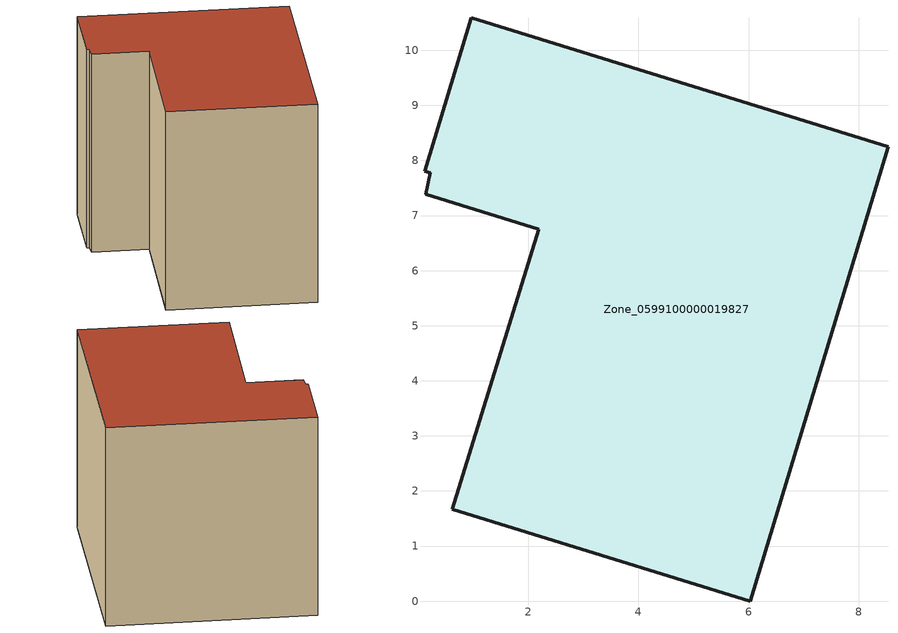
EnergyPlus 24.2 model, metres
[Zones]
Zone_0599100000019827
 floor ground (C_G): 2.19,6.75 0.14,7.39 0.22,7.77 0.12,7.81 0.97,10.59 8.53,8.25 6.03,0 0.62,1.67 z0
 wall outside (C_F): 0.62,1.67 6.03,0 8.53,8.25 0.97,10.59 0.12,7.81 0.22,7.77 0.14,7.39 2.19,6.75 0.62,1.67 z0:8.11
 roof outside (C_R): 0.14,7.39 2.19,6.75 0.62,1.67 6.03,0 8.53,8.25 0.97,10.59 0.12,7.81 0.22,7.77 z8.11
[BUILDING]
Pand.0599100000019827: North Axis=0; Terrain=City; Loads Convergence Tolerance Value=0.04; Temperature Convergence Tolerance Value=0.4; Solar Distribution=FullExterior; Maximum Number of Warmup Days=25; Minimum Number of Warmup Days=1
[Site:Location]
Rotterdam.The.Hague.AP_ZH_NLD Design_Conditions: Latitude=51.96; Longitude=4.45; Time Zone=1; Elevation=-4.5
[SITE:GROUNDTEMPERATURE:BUILDINGSURFACE]
18, 18, 18, 18, 18, 18, 18, 18, 18, 18, 18, 18
[MATERIAL] Thermal Absorptance=0.9; Solar Absorptance=0.7; Visible Absorptance=0.7
Name | Roughness | Thickness | Conductivity | Density | Specific Heat
G.TC.1975-1991 | MediumSmooth | 0.15 | 0.288461 | 540 | 1210
F.TC.1975-1991 | Rough | 0.3 | 0.230769 | 1920 | 840
R.TC.1975-1991 | MediumRough | 0.2 | 0.153846 | 1500 | 1000
[CONSTRUCTION]
C_G: G.TC.1975-1991
C_F: F.TC.1975-1991
C_R: R.TC.1975-1991
[ZONE]
Zone_0599100000019827: Type=1; Multiplier=1; Ceiling Height=Autocalculate; Volume=Autocalculate; Floor Area=autocalculate; Part of Total Floor Area=Yes
[ZONEINFILTRATION:DESIGNFLOWRATE]
Infil_Zone_0599100000019827: Zone or ZoneList or Space or SpaceList=Zone_0599100000019827; Schedule=AlwaysOn; Design Flow Rate Calculation Method=Flow/Area; Flow Rate per Floor Area=0.003; Constant Term Coefficient=1; Temperature Term Coefficient=0; Velocity Term Coefficient=0; Velocity Squared Term Coefficient=0
[HVACTEMPLATE:ZONE:IDEALLOADSAIRSYSTEM]
Zone_0599100000019827: Maximum Heating Supply Air Temperature=50; Minimum Cooling Supply Air Temperature=13; Maximum Heating Supply Air Humidity Ratio=0.0156; Minimum Cooling Supply Air Humidity Ratio=0.0077; Heating Limit=NoLimit; Cooling Limit=NoLimit; Dehumidification Control Type=ConstantSensibleHeatRatio; Cooling Sensible Heat Ratio=0.7; Dehumidification Setpoint=60; Humidification Control Type=None; Humidification Setpoint=30; Outdoor Air Method=None; Outdoor Air Flow Rate per Person=0.00944; Outdoor Air Flow Rate per Zone Floor Area=0; Outdoor Air Flow Rate per Zone=0; Demand Controlled Ventilation Type=None; Outdoor Air Economizer Type=NoEconomizer; Heat Recovery Type=None; Sensible Heat Recovery Effectiveness=0.7; Latent Heat Recovery Effectiveness=0.65
[ZONECONTROL:THERMOSTAT]
ThermostatControl_Zone_0599100000019827: Zone or ZoneList=Zone_0599100000019827; Control Type Schedule=DualSetpointControlType; Control 1=Thermostat_Zone_0599100000019827; Temperature Difference Between Cutout And Setpoint=0
[THERMOSTATSETPOINT:DUALSETPOINT]
Thermostat_Zone_0599100000019827: Heating Setpoint Temperature Schedule=HeatingSetpoint_Zone_0599100000019827; Cooling Setpoint Temperature Schedule=CoolingSetpoint_Zone_0599100000019827
[SCHEDULE:COMPACT]
HeatingSetpoint_Zone_0599100000019827: Through: 12/31, For: AllDays, Until: 24:00, 21
CoolingSetpoint_Zone_0599100000019827: Through: 12/31, For: AllDays, Until: 24:00, 24
DualSetpointControlType: Through: 12/31, For: AllDays, Until: 24:00, 4
AlwaysOn: Through: 12/31, For: AllDays, Until: 24:00, 1
